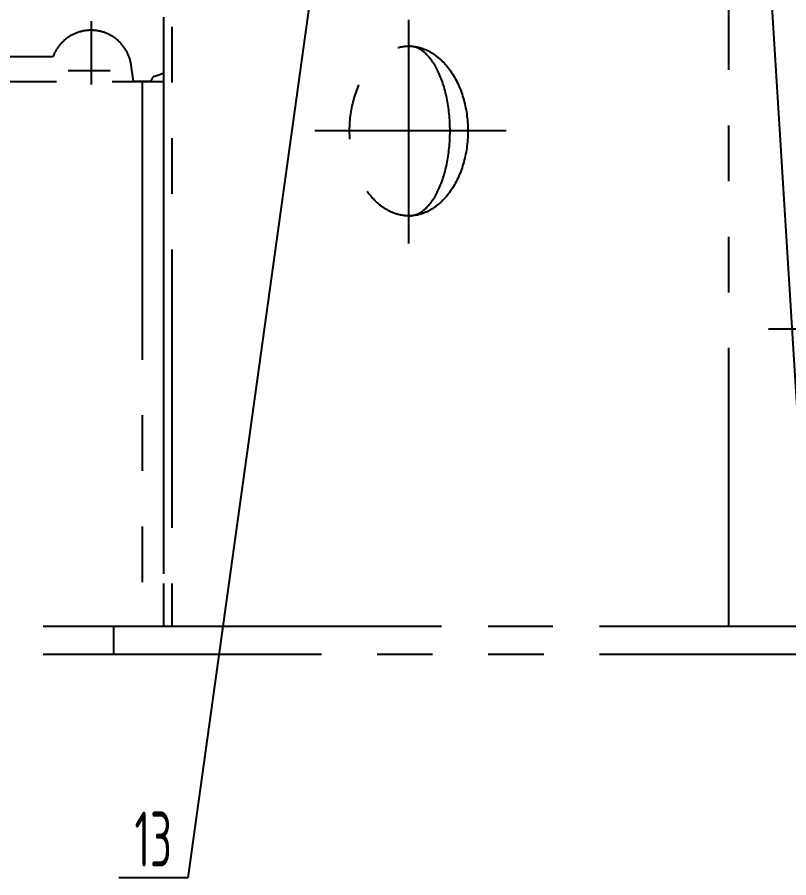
# Model space of a CAD drawing. Header units: millimetres. Extents: x 0 to 16800, y -462 to 11880.
# Drawn here: x 11085 to 12472, y 5319 to 6865 of the extents above; entities that cross this region are included whole.
import ezdxf
from ezdxf.enums import TextEntityAlignment as Align

# ---------------------------------------------------------------- set-up
doc = ezdxf.new("R2010")
doc.units = ezdxf.units.MM
doc.header["$LTSCALE"] = 400
doc.linetypes.add('G', pattern=[2, 1.25, -0.25, 0.25, -0.25])
doc.linetypes.add('K', pattern=[2.5, 1.25, -0.25, 0.25, -0.25, 0.25, -0.25])
for name, color, linetype in [('02', 1, 'Continuous'), ('05', 4, 'G'), ('07', 6, 'K'), ('11', 3, 'Continuous')]:
    doc.layers.add(name, color=color, linetype=linetype)
doc.styles.get("Standard").update_dxf_attribs({"font": 'isocp', "width": 0.707, "bigfont": 'intecad.shx'})

# ---------------------------------------------------------------- blocks, each defined once
blk = doc.blocks.new('rererwer')
at = {"layer": '07', "color": 6, "linetype": 'K'}
for p, q in [((39320.9, 25355.1), (39320.9, 27134.1)), ((38304.4, 27032.1), (38304.4, 25355.1)), ((38319.4, 27032.1), (38319.4, 25355.1)), ((38304.4, 26449.6), (38304.4, 26349.1)), ((38174.4, 26442.6), (38174.4, 26328.5)), ((38745.4, 26043), (38745.4, 26445)), ((38105.8, 26378.1), (37758.4, 26378.1)), ((38250.7, 26334.1), (38246.7, 26363.2)), ((38208.8, 26353.1), (38133.1, 26353.1)), ((38289, 26343.5), (38304.4, 26349.1)), ((38304.4, 26349.1), (38304.4, 25355.1)), ((37212.4, 26334.1), (38304.4, 26334.1)), ((38282.4, 26334.1), (38250.7, 26334.1)), ((38266.4, 26334.1), (38266.4, 25355.1)), ((38920.5, 26245.1), (38576.6, 26245.1)), ((39789.5, 25889.1), (39391.9, 25889.1)), ((35088.4, 25355.1), (40428.4, 25355.1)), ((38215.4, 25305.1), (38215.4, 25355.1)), ((38304.4, 25355.1), (39219.4, 25355.1)), ((35088.4, 25305.1), (40428.4, 25305.1))]:
    blk.add_line(p, q, dxfattribs=at)
for centre, radius, start, end in [((38174.4, 26353.1), 73, 7.9323, 159.9728), ((38292.4, 26334.1), 10, 110, 180)]:
    blk.add_arc(centre, radius, start, end, dxfattribs=at)
blk.add_ellipse((38745.4, 26245.1), major_axis=(0, 152.5), ratio=0.697031, dxfattribs=at)
blk.add_ellipse((38745.4, 26245.1), major_axis=(0, 152.5), ratio=0.48661, start_param=3.141593, end_param=6.283185, dxfattribs=at)

msp = doc.modelspace()

# ---------------------------------------------------------------- linework, layer by layer
at = {"layer": '02'}
for p, q in [((11739.71, 7816.02), (11391.59, 5318.6)), ((12386.05, 7768.5), (12538.73, 5318.6)), ((11391.59, 5318.6), (11267.59, 5318.6))]:
    msp.add_line(p, q, dxfattribs=at)

# ---------------------------------------------------------------- block references
at = {"layer": '05'}
msp.add_blockref('rererwer', (-26956.58, -19584.38), dxfattribs=at)

# ---------------------------------------------------------------- texts
at = {"layer": '11', "width": 0.621906}
msp.add_text('13', height=98.995, dxfattribs=at).set_placement((11295.99, 5338.6), (11363.18, 5338.6), align=Align.FIT)

doc.saveas('drawing.dxf')
